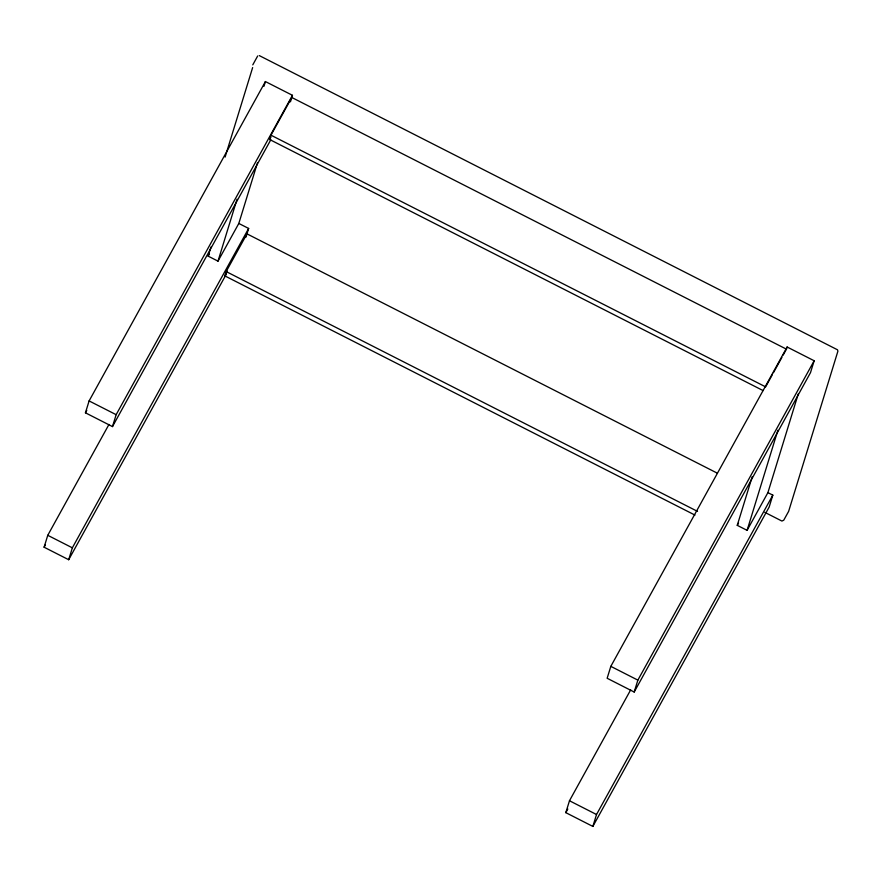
<?xml version="1.0" encoding="UTF-8"?>
<svg xmlns="http://www.w3.org/2000/svg" width="882" height="882" viewBox="0 0 882 882"><rect width="100%" height="100%" fill="white"/><g stroke="black" fill="none" stroke-linecap="round" stroke-linejoin="round"><path stroke-width="1.32" d="M226.354 274.104L68.686 559.717L44.1 547.215L47.76 535.308L108.971 424.44M270.829 139.753L112.488 426.59L85.444 412.82L89.104 400.924L265.405 81.552L292.449 95.311L290.454 101.805M68.686 559.717L72.346 547.821L248.647 228.449L238.813 223.455L257.456 162.861M112.488 426.59L116.148 414.683L292.449 95.311M225.108 157.073L252.649 67.561M238.813 223.455L217.997 261.149L208.163 256.144L210.996 246.927M263.939 86.315L265.405 81.552M217.997 261.149L237.037 199.255M694.961 515.088L224.833 275.89L226.167 271.568L246.982 233.862L717.099 473.061M763.073 390.572L269.638 139.51L270.972 135.189L291.788 97.483L786.446 349.162L783.194 355.06M245.99 237.115L248.647 228.449M798.287 393.868L767.902 492.641L772.819 495.144L769.159 507.051L592.858 826.423L565.814 812.653L569.474 800.757L630.674 689.878M610.818 666.362L607.147 678.269L634.191 692.028L810.492 372.667L814.163 360.76L787.119 347.001L610.818 666.362L637.862 680.132L634.191 692.028M592.858 826.423L596.519 814.516L772.819 495.144M786.446 349.162L787.119 347.001M767.902 492.641L747.087 530.347L737.253 525.341L752.247 476.611M747.087 530.347L777.88 430.251M252.781 64.849L257.676 55.985M85.444 412.82L86.778 410.417M44.1 547.215L45.434 544.8M269.638 139.51L270.939 137.151M208.163 256.144L209.464 253.796M224.833 275.89L227.435 271.182M772.136 375.082L765.631 386.867L270.972 135.189M773.437 372.733L781.893 357.408M637.862 680.132L814.163 360.76M565.814 812.653L567.81 809.037M737.253 525.341L738.554 522.993M259.264 55.577L837.514 349.801L837.9 351.201L788.64 511.34L783.734 520.204L781.904 521.053L764.716 512.299M226.167 271.568L697.519 511.384M89.104 400.924L116.148 414.683M47.76 535.308L72.346 547.821M569.474 800.757L596.519 814.516"/></g></svg>
